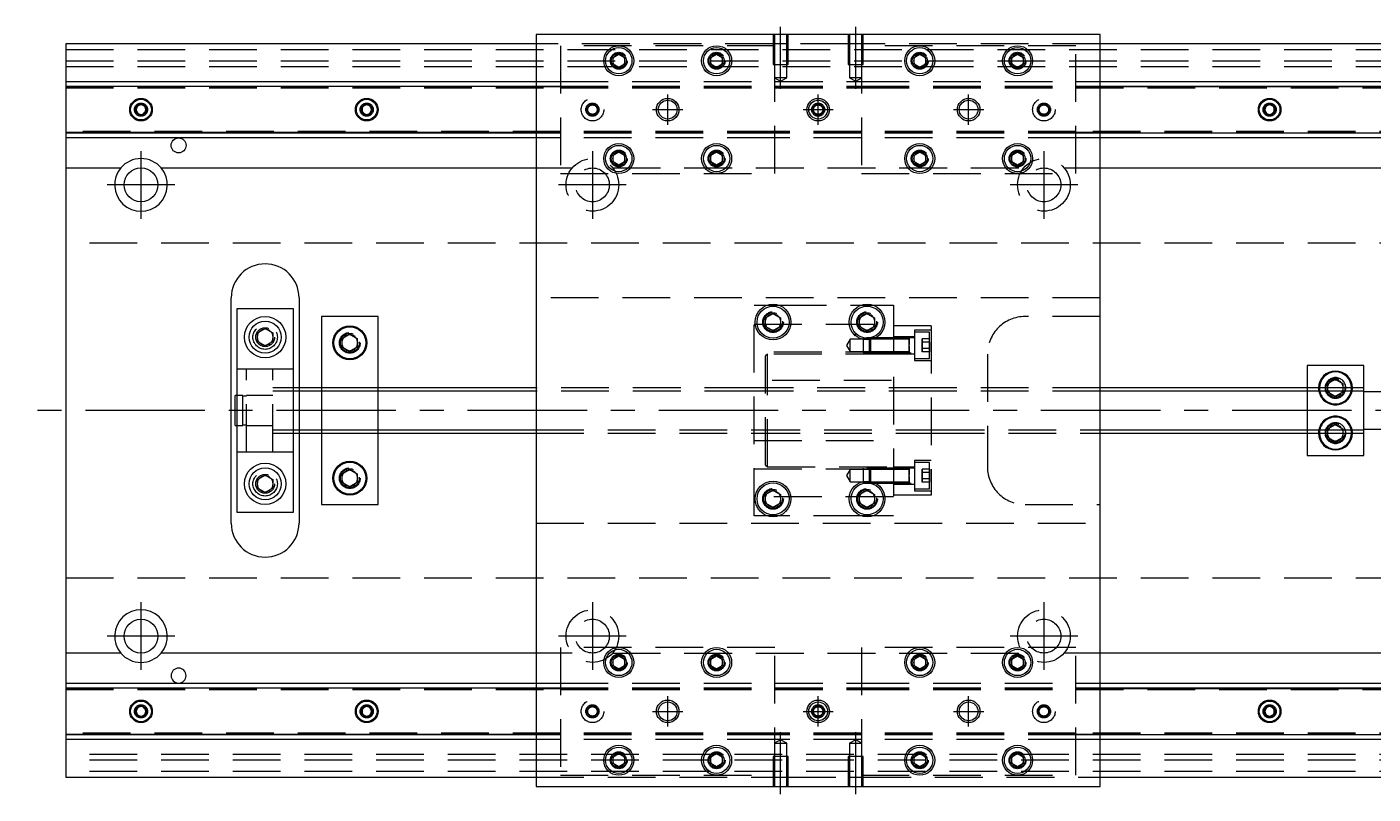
# Model space of a CAD drawing. Extents: x -10 to 600, y -257 to 102.
# Drawn here: x -10.3 to 347.5, y -102 to 102 of the extents above; entities that cross this region are included whole.
import ezdxf

# ---------------------------------------------------------------- set-up
doc = ezdxf.new("R2010")
doc.units = 0
doc.linetypes.add('CENTER', pattern=[50.8, 31.75, -6.35, 6.35, -6.35])
doc.linetypes.add('DASHED', pattern=[19.05, 12.7, -6.35])
doc.layers.get('0').update_dxf_attribs({"linetype": 'CONTINUOUS'})
doc.layers.add('CENTER', color=1, linetype='CENTER')

msp = doc.modelspace()

# ---------------------------------------------------------------- linework, layer by layer
at = {"color": 7, "linetype": 'CONTINUOUS'}
for p, q in [((125, 97.5), (0, 97.5)), ((0, 97.5), (0, 87.5)), ((275, 100), (125, 100)), ((125, 100), (125, -100)), ((275, -100), (275, 100)), ((400, 97.5), (275, 97.5)), ((145.5, 93.866026), (147, 94.73205)), ((145.5, 92.133974), (145.5, 93.866026)), ((147, 94.73205), (148.5, 93.866026)), ((148.5, 93.866026), (148.5, 92.133974)), ((171.5, 93.866026), (173, 94.73205)), ((171.5, 92.133974), (171.5, 93.866026)), ((173, 94.73205), (174.5, 93.866026)), ((174.5, 93.866026), (174.5, 92.133974)), ((225.5, 93.866026), (227, 94.73205)), ((225.5, 92.133974), (225.5, 93.866026)), ((227, 94.73205), (228.5, 93.866026)), ((228.5, 93.866026), (228.5, 92.133974)), ((251.5, 93.866026), (253, 94.73205)), ((251.5, 92.133974), (251.5, 93.866026)), ((253, 94.73205), (254.5, 93.866026)), ((254.5, 93.866026), (254.5, 92.133974)), ((147, 91.26795), (145.5, 92.133974)), ((148.5, 92.133974), (147, 91.26795)), ((173, 91.26795), (171.5, 92.133974)), ((174.5, 92.133974), (173, 91.26795)), ((227, 91.26795), (225.5, 92.133974)), ((228.5, 92.133974), (227, 91.26795)), ((253, 91.26795), (251.5, 92.133974)), ((254.5, 92.133974), (253, 91.26795)), ((0, 87.5), (125, 87.5)), ((0, 87.5), (0, 86.247728)), ((0, 86.247728), (125, 86.247728)), ((0, 86.247728), (0, 73.752272)), ((275, 87.5), (400, 87.5)), ((275, 86.247728), (400, 86.247728)), ((18.75, 80.721688), (20, 81.443376)), ((18.75, 79.278312), (18.75, 80.721688)), ((20, 78.556624), (18.75, 79.278312)), ((20, 81.443376), (21.25, 80.721688)), ((21.25, 79.278312), (20, 78.556624)), ((21.25, 80.721688), (21.25, 79.278312)), ((78.75, 80.721688), (80, 81.443376)), ((78.75, 79.278312), (78.75, 80.721688)), ((80, 78.556624), (78.75, 79.278312)), ((80, 81.443376), (81.25, 80.721688)), ((81.25, 79.278312), (80, 78.556624)), ((81.25, 80.721688), (81.25, 79.278312)), ((318.75, 80.721688), (320, 81.443376)), ((318.75, 79.278312), (318.75, 80.721688)), ((320, 78.556624), (318.75, 79.278312)), ((320, 81.443376), (321.25, 80.721688)), ((321.25, 79.278312), (320, 78.556624)), ((321.25, 80.721688), (321.25, 79.278312)), ((0, 73.752272), (0, 72.5)), ((125, 73.752272), (0, 73.752272)), ((125, 72.5), (0, 72.5)), ((0, 72.5), (0, 64.5)), ((400, 73.752272), (275, 73.752272)), ((400, 72.5), (275, 72.5)), ((145.5, 67.866026), (147, 68.73205)), ((147, 68.73205), (148.5, 67.866026)), ((171.5, 67.866026), (173, 68.73205)), ((173, 68.73205), (174.5, 67.866026)), ((225.5, 67.866026), (227, 68.73205)), ((227, 68.73205), (228.5, 67.866026)), ((251.5, 67.866026), (253, 68.73205)), ((253, 68.73205), (254.5, 67.866026)), ((0, 64.5), (14.638098, 64.5)), ((0, 64.5), (0, -64.5)), ((25.361902, 64.5), (125, 64.5)), ((145.5, 66.133974), (145.5, 67.866026)), ((147, 65.26795), (145.5, 66.133974)), ((148.5, 66.133974), (147, 65.26795)), ((148.5, 67.866026), (148.5, 66.133974)), ((171.5, 66.133974), (171.5, 67.866026)), ((173, 65.26795), (171.5, 66.133974)), ((174.5, 66.133974), (173, 65.26795)), ((174.5, 67.866026), (174.5, 66.133974)), ((225.5, 66.133974), (225.5, 67.866026)), ((227, 65.26795), (225.5, 66.133974)), ((228.5, 66.133974), (227, 65.26795)), ((228.5, 67.866026), (228.5, 66.133974)), ((251.5, 66.133974), (251.5, 67.866026)), ((253, 65.26795), (251.5, 66.133974)), ((254.5, 66.133974), (253, 65.26795)), ((254.5, 67.866026), (254.5, 66.133974)), ((275, 64.5), (374.638098, 64.5)), ((44, -30), (44, 30)), ((62, 30), (62, 6)), ((60.5, 27), (45.5, 27)), ((45.5, 27), (45.5, -27)), ((60.5, -27), (60.5, 27)), ((186, 24.6547), (188, 25.809402)), ((188, 25.809402), (190, 24.6547)), ((211, 24.6547), (213, 25.809402)), ((213, 25.809402), (215, 24.6547)), ((51, 20.6547), (53, 21.809402)), ((53, 21.809402), (55, 20.6547)), ((68, 25), (68, 6)), ((83, 25), (68, 25)), ((83, 6), (83, 25)), ((186, 22.3453), (186, 24.6547)), ((188, 21.190598), (186, 22.3453)), ((190, 22.3453), (188, 21.190598)), ((190, 24.6547), (190, 22.3453)), ((211, 22.3453), (211, 24.6547)), ((213, 21.190598), (211, 22.3453)), ((215, 22.3453), (213, 21.190598)), ((215, 24.6547), (215, 22.3453)), ((51, 18.3453), (51, 20.6547)), ((53, 17.190598), (51, 18.3453)), ((55, 18.3453), (53, 17.190598)), ((55, 20.6547), (55, 18.3453)), ((73.5, 19.1547), (75.5, 20.309402)), ((73.5, 16.8453), (73.5, 19.1547)), ((75.5, 20.309402), (77.5, 19.1547)), ((77.5, 19.1547), (77.5, 16.8453)), ((75.5, 15.690598), (73.5, 16.8453)), ((77.5, 16.8453), (75.5, 15.690598)), ((345, 12), (330, 12)), ((330, 12), (330, 6)), ((345, 6), (345, 12)), ((335.5, 7.1547), (337.5, 8.309402)), ((337.5, 8.309402), (339.5, 7.1547)), ((45, -4), (45, 4)), ((45.5, 4), (45, 4)), ((125, 6), (60.5, 6)), ((345, 6), (275, 6)), ((335.5, 6), (335.5, 7.1547)), ((339.5, 7.1547), (339.5, 6)), ((345, -6), (345, 6)), ((350, 5), (345, 5)), ((45, -4), (45.5, -4)), ((60.5, -6), (125, -6)), ((62, -6), (62, -30)), ((68, -6), (68, -25)), ((83, -25), (83, -6)), ((275, -6), (345, -6)), ((330, -6), (330, -12)), ((335.5, -7.1547), (335.5, -6)), ((337.5, -8.309402), (335.5, -7.1547)), ((339.5, -7.1547), (337.5, -8.309402)), ((339.5, -6), (339.5, -7.1547)), ((345, -5), (350, -5)), ((345, -12), (345, -6)), ((330, -12), (345, -12)), ((51, -18.3453), (53, -17.190598)), ((53, -17.190598), (55, -18.3453)), ((73.5, -16.8453), (75.5, -15.690598)), ((73.5, -19.1547), (73.5, -16.8453)), ((75.5, -15.690598), (77.5, -16.8453)), ((77.5, -16.8453), (77.5, -19.1547)), ((51, -20.6547), (51, -18.3453)), ((53, -21.809402), (51, -20.6547)), ((55, -20.6547), (53, -21.809402)), ((55, -18.3453), (55, -20.6547)), ((75.5, -20.309402), (73.5, -19.1547)), ((77.5, -19.1547), (75.5, -20.309402)), ((186, -22.3453), (188, -21.190598)), ((188, -21.190598), (190, -22.3453)), ((211, -22.3453), (213, -21.190598)), ((213, -21.190598), (215, -22.3453)), ((68, -25), (83, -25)), ((186, -24.6547), (186, -22.3453)), ((188, -25.809402), (186, -24.6547)), ((190, -24.6547), (188, -25.809402)), ((190, -22.3453), (190, -24.6547)), ((211, -24.6547), (211, -22.3453)), ((213, -25.809402), (211, -24.6547)), ((215, -24.6547), (213, -25.809402)), ((215, -22.3453), (215, -24.6547)), ((45.5, -27), (60.5, -27)), ((0, -64.5), (0, -72.5)), ((14.638098, -64.5), (0, -64.5)), ((125, -64.5), (25.361902, -64.5)), ((145.5, -66.133974), (147, -65.26795)), ((145.5, -67.866026), (145.5, -66.133974)), ((147, -68.73205), (145.5, -67.866026)), ((147, -65.26795), (148.5, -66.133974)), ((148.5, -67.866026), (147, -68.73205)), ((148.5, -66.133974), (148.5, -67.866026)), ((171.5, -66.133974), (173, -65.26795)), ((171.5, -67.866026), (171.5, -66.133974)), ((173, -68.73205), (171.5, -67.866026)), ((173, -65.26795), (174.5, -66.133974)), ((174.5, -67.866026), (173, -68.73205)), ((174.5, -66.133974), (174.5, -67.866026)), ((225.5, -66.133974), (227, -65.26795)), ((225.5, -67.866026), (225.5, -66.133974)), ((227, -68.73205), (225.5, -67.866026)), ((227, -65.26795), (228.5, -66.133974)), ((228.5, -67.866026), (227, -68.73205)), ((228.5, -66.133974), (228.5, -67.866026)), ((251.5, -66.133974), (253, -65.26795)), ((251.5, -67.866026), (251.5, -66.133974)), ((253, -68.73205), (251.5, -67.866026)), ((253, -65.26795), (254.5, -66.133974)), ((254.5, -67.866026), (253, -68.73205)), ((254.5, -66.133974), (254.5, -67.866026)), ((374.638098, -64.5), (275, -64.5)), ((0, -72.5), (125, -72.5)), ((0, -72.5), (0, -73.752272)), ((0, -73.752272), (125, -73.752272)), ((0, -73.752272), (0, -86.247728)), ((275, -72.5), (400, -72.5)), ((275, -73.752272), (400, -73.752272)), ((18.75, -79.278312), (20, -78.556624)), ((20, -78.556624), (21.25, -79.278312)), ((78.75, -79.278312), (80, -78.556624)), ((80, -78.556624), (81.25, -79.278312)), ((318.75, -79.278312), (320, -78.556624)), ((320, -78.556624), (321.25, -79.278312)), ((18.75, -80.721688), (18.75, -79.278312)), ((20, -81.443376), (18.75, -80.721688)), ((21.25, -80.721688), (20, -81.443376)), ((21.25, -79.278312), (21.25, -80.721688)), ((78.75, -80.721688), (78.75, -79.278312)), ((80, -81.443376), (78.75, -80.721688)), ((81.25, -80.721688), (80, -81.443376)), ((81.25, -79.278312), (81.25, -80.721688)), ((318.75, -80.721688), (318.75, -79.278312)), ((320, -81.443376), (318.75, -80.721688)), ((321.25, -80.721688), (320, -81.443376)), ((321.25, -79.278312), (321.25, -80.721688)), ((125, -86.247728), (0, -86.247728)), ((0, -86.247728), (0, -87.5)), ((125, -87.5), (0, -87.5)), ((0, -87.5), (0, -97.5)), ((400, -86.247728), (275, -86.247728)), ((400, -87.5), (275, -87.5)), ((145.5, -92.133974), (147, -91.26795)), ((145.5, -93.866026), (145.5, -92.133974)), ((147, -91.26795), (148.5, -92.133974)), ((148.5, -92.133974), (148.5, -93.866026)), ((171.5, -92.133974), (173, -91.26795)), ((171.5, -93.866026), (171.5, -92.133974)), ((173, -91.26795), (174.5, -92.133974)), ((174.5, -92.133974), (174.5, -93.866026)), ((225.5, -92.133974), (227, -91.26795)), ((225.5, -93.866026), (225.5, -92.133974)), ((227, -91.26795), (228.5, -92.133974)), ((228.5, -92.133974), (228.5, -93.866026)), ((251.5, -92.133974), (253, -91.26795)), ((251.5, -93.866026), (251.5, -92.133974)), ((253, -91.26795), (254.5, -92.133974)), ((254.5, -92.133974), (254.5, -93.866026)), ((147, -94.73205), (145.5, -93.866026)), ((148.5, -93.866026), (147, -94.73205)), ((173, -94.73205), (171.5, -93.866026)), ((174.5, -93.866026), (173, -94.73205)), ((227, -94.73205), (225.5, -93.866026)), ((228.5, -93.866026), (227, -94.73205)), ((253, -94.73205), (251.5, -93.866026)), ((254.5, -93.866026), (253, -94.73205)), ((0, -97.5), (125, -97.5)), ((125, -100), (275, -100)), ((275, -97.5), (400, -97.5))]:
    msp.add_line(p, q, dxfattribs=at)
at = {"color": 3, "linetype": 'DASHED'}
for p, q in [((188.000006, 97.5), (125, 97.5)), ((188.5, 97), (131.5, 97)), ((131.5, 97), (131.5, 63)), ((188.000006, 100), (188.000006, 92)), ((191.999994, 97.5), (188.000006, 97.5)), ((188.35, 100), (188.35, 92)), ((188.5, 63), (188.5, 97)), ((191.65, 92), (191.65, 100)), ((191.999994, 92), (191.999994, 100)), ((208.000006, 97.5), (191.999994, 97.5)), ((208.000006, 100), (208.000006, 92)), ((211.999994, 97.5), (208.000006, 97.5)), ((208.35, 100), (208.35, 92)), ((268.5, 97), (211.5, 97)), ((211.5, 97), (211.5, 63)), ((211.65, 92), (211.65, 100)), ((211.999994, 92), (211.999994, 100)), ((275, 97.5), (211.999994, 97.5)), ((268.5, 63), (268.5, 97)), ((0, 96), (400, 96)), ((145, 93), (145.030168, 93.346066)), ((174.973226, 93.326156), (175, 93)), ((228.973226, 93.326156), (229, 93)), ((251, 93), (251.030168, 93.346066)), ((0, 93), (400, 93)), ((0, 91.5), (400, 91.5)), ((188.000006, 92), (191.999994, 92)), ((188.35, 92), (188.35, 88.5)), ((191.65, 88.5), (191.65, 92)), ((208.000006, 92), (211.999994, 92)), ((208.35, 92), (208.35, 88.5)), ((211.65, 88.5), (211.65, 92)), ((0, 86.1147), (125, 86.1147)), ((0, 86.1), (131.5, 86.1)), ((125, 87.5), (131.5, 87.5)), ((125, 86.247728), (131.5, 86.247728)), ((125, 86.1147), (131.5, 86.1147)), ((131.5, 87.5), (188.5, 87.5)), ((131.5, 86.247728), (188.5, 86.247728)), ((131.5, 86.1147), (188.5, 86.1147)), ((131.5, 86.1), (188.5, 86.1)), ((191.65, 88.5), (188.35, 88.5)), ((188.35, 88.5), (190, 87.547372)), ((188.5, 87.5), (211.5, 87.5)), ((188.5, 86.247728), (211.5, 86.247728)), ((188.5, 86.1147), (211.5, 86.1147)), ((188.5, 86.1), (211.5, 86.1)), ((190, 87.547372), (191.65, 88.5)), ((211.65, 88.5), (208.35, 88.5)), ((208.35, 88.5), (210, 87.547372)), ((210, 87.547372), (211.65, 88.5)), ((211.5, 87.5), (268.5, 87.5)), ((211.5, 86.247728), (268.5, 86.247728)), ((211.5, 86.1147), (268.5, 86.1147)), ((211.5, 86.1), (268.5, 86.1)), ((211.5, 86.1), (268.5, 86.1)), ((268.5, 87.5), (275, 87.5)), ((268.5, 86.247728), (275, 86.247728)), ((268.5, 86.1147), (275, 86.1147)), ((268.5, 86.1), (400, 86.1)), ((275, 86.1147), (400, 86.1147)), ((0, 85.8), (131.5, 85.8)), ((131.5, 85.8), (188.5, 85.8)), ((188.5, 85.8), (211.5, 85.8)), ((211.5, 85.8), (268.5, 85.8)), ((211.5, 85.8), (268.5, 85.8)), ((268.5, 85.8), (400, 85.8)), ((18.5, 80), (18.516134, 80.21941)), ((81.477374, 80.25955), (81.5, 80)), ((318.5, 80), (318.516134, 80.21941)), ((131.5, 74.2), (0, 74.2)), ((131.5, 73.9), (0, 73.9)), ((125, 73.8853), (0, 73.8853)), ((131.5, 73.8853), (125, 73.8853)), ((131.5, 73.752272), (125, 73.752272)), ((131.5, 72.5), (125, 72.5)), ((188.5, 74.2), (131.5, 74.2)), ((188.5, 73.9), (131.5, 73.9)), ((188.5, 73.8853), (131.5, 73.8853)), ((188.5, 73.752272), (131.5, 73.752272)), ((188.5, 72.5), (131.5, 72.5)), ((211.5, 74.2), (188.5, 74.2)), ((211.5, 73.9), (188.5, 73.9)), ((211.5, 73.8853), (188.5, 73.8853)), ((211.5, 73.752272), (188.5, 73.752272)), ((211.5, 72.5), (188.5, 72.5)), ((268.5, 74.2), (211.5, 74.2)), ((268.5, 74.2), (211.5, 74.2)), ((268.5, 73.9), (211.5, 73.9)), ((268.5, 73.9), (211.5, 73.9)), ((268.5, 73.8853), (211.5, 73.8853)), ((268.5, 73.752272), (211.5, 73.752272)), ((268.5, 72.5), (211.5, 72.5)), ((400, 74.2), (268.5, 74.2)), ((400, 73.9), (268.5, 73.9)), ((275, 73.8853), (268.5, 73.8853)), ((275, 73.752272), (268.5, 73.752272)), ((275, 72.5), (268.5, 72.5)), ((400, 73.8853), (275, 73.8853)), ((125, 64.5), (134.638098, 64.5)), ((145, 67), (145.030168, 67.346066)), ((145.361903, 64.5), (254.638097, 64.5)), ((174.973226, 67.326156), (175, 67)), ((225, 67), (225.023172, 67.30356)), ((251, 67), (251.030168, 67.346066)), ((265.361902, 64.5), (275, 64.5)), ((131.5, 63), (188.5, 63)), ((211.5, 63), (268.5, 63)), ((400, 44.5), (0, 44.5)), ((275, 30), (125, 30)), ((183, 28), (186.47931, 28)), ((183, -28), (183, 28)), ((186.47931, 28), (189.52069, 28)), ((189.52069, 28), (211.47931, 28)), ((211.47931, 28), (214.52069, 28)), ((214.52069, 28), (220, 28)), ((220, 28), (220, -28)), ((183, 23), (220, 23)), ((190.483582, 23.786038), (190.5, 23.5)), ((215.483582, 23.786038), (215.5, 23.5)), ((230, 22.5), (220, 22.5)), ((230, 22.5), (230, -22.5)), ((275, 25), (255, 25)), ((50.5, 19.5), (50.512884, 19.753488)), ((77.983582, 18.286038), (78, 18)), ((208.5, 18.970508), (207.547372, 17.320508)), ((208.5, 15.670508), (208.5, 18.970508)), ((212, 18.970508), (208.5, 18.970508)), ((210.033, 20.25352), (209.6, 19.82052)), ((212, 19.320508), (212, 15.320512)), ((225.6, 19.320508), (212, 19.320508)), ((213.59998, 18.970508), (212, 18.970508)), ((213.95, 19.320508), (213.6, 18.970508)), ((213.6, 15.670508), (213.6, 18.970508)), ((220, 18.970508), (213.6, 18.970508)), ((213.95, 19.320508), (213.95, 15.320508)), ((225.6, 19.570508), (220, 19.570508)), ((224.2, 18.970508), (220.00002, 18.970508)), ((224.2, 19.317772), (224.2, 19.320512)), ((224.2, 19.317772), (224.2, 19.320512)), ((224.2, 17.558724), (224.2, 19.320512)), ((224.2, 17.546922), (224.2, 19.320512)), ((224.2, 19.320508), (224.2, 18.735832)), ((224.2, 19.316952), (224.2, 19.320508)), ((224.2, 19.320508), (224.2, 18.735832)), ((224.2, 17.558724), (224.2, 19.317772)), ((224.2, 17.546922), (224.2, 19.317772)), ((224.2, 18.735834), (224.2, 19.316952)), ((224.2, 18.602798), (224.2, 18.970508)), ((224.2, 18.602798), (224.2, 18.970508)), ((224.2, 15.905184), (224.2, 18.735834)), ((224.2, 18.735832), (224.2, 17.565218)), ((224.2, 16.038218), (224.2, 18.602798)), ((224.2, 17.453552), (224.2, 18.602798)), ((225.6, 21.320508), (225.6, 13.320508)), ((230, 21.320508), (225.6, 21.320508)), ((229.6, 20.820508), (225.6, 20.820508)), ((227.6, 18.186534), (227.6, 19.052558)), ((227.6, 19.052558), (227.6, 18.186534)), ((229.6, 19.052558), (227.6, 19.052558)), ((229.6, 18.186534), (227.6, 18.186534)), ((227.6, 16.454482), (227.6, 18.186534)), ((227.6, 18.186534), (227.6, 16.454482)), ((229.6, 17.320508), (229.6, 20.820508)), ((229.6, 13.820508), (229.6, 20.820508)), ((229.6, 16.454482), (229.6, 18.186534)), ((229.6, 18.186534), (229.6, 16.454482)), ((220, 15.5), (183, 15.5)), ((186.5, 15), (186, 14.5)), ((186, -14.5), (186, 14.5)), ((186.5, -15), (186.5, 15)), ((220, 15), (186.5, 15)), ((207.547372, 17.320508), (208.5, 15.670508)), ((208.5, 15.670508), (212, 15.670508)), ((212, 15.670508), (213.59998, 15.670508)), ((212, 15.320512), (225.6, 15.320512)), ((213.6, 15.670508), (214.430456, 15.670508)), ((213.6, 15.670508), (213.95, 15.320508)), ((214.430456, 15.670508), (220, 15.670508)), ((220, 15.070508), (225.6, 15.070508)), ((220.00002, 15.670508), (224.2, 15.670508)), ((224.2, 15.905446), (224.2, 17.460554)), ((224.2, 15.320502), (224.2, 17.460554)), ((224.2, 15.320502), (224.2, 17.180462)), ((224.2, 17.101092), (224.2, 15.90545)), ((224.2, 15.670508), (224.2, 16.038218)), ((224.2, 15.670508), (224.2, 16.038218)), ((224.2, 15.90545), (224.2, 15.320508)), ((224.2, 15.323244), (224.2, 15.905446)), ((224.2, 15.320508), (224.2, 15.905184)), ((229.6, 16.454482), (227.6, 16.454482)), ((227.6, 15.588458), (227.6, 16.454482)), ((227.6, 16.454482), (227.6, 15.588458)), ((229.6, 15.588458), (227.6, 15.588458)), ((229.6, 13.820508), (229.6, 17.320508)), ((229.6, 15.588458), (229.6, 16.454482)), ((229.6, 16.454482), (229.6, 15.588458)), ((245, 15), (245, -15)), ((48, 11), (45.5, 11)), ((48, -11), (48, 11)), ((55, 11), (48, 11)), ((55, -11), (55, 11)), ((60.5, 11), (55, 11)), ((225.6, 13.820508), (229.6, 13.820508)), ((225.6, 13.320508), (230, 13.320508)), ((219.5, 8), (183, 8)), ((47.1, 4), (45.5, 4)), ((47.1, -4), (47.1, 4)), ((48, 3.8), (47.1, 3.8)), ((55, 4), (48, 4)), ((60.5, 6), (55, 6)), ((60.5, 5.125), (55, 5.125)), ((62, 6), (62, 5.125)), ((62, 5.125), (62, -5.125)), ((68, 6), (68, 5.125)), ((68, 5.125), (68, -5.125)), ((83, 5.125), (83, 6)), ((83, -5.125), (83, 5.125)), ((182.5, 6), (125, 6)), ((182.5, 5.125), (125, 5.125)), ((231.5, 6), (182.5, 6)), ((231.5, 6), (182.5, 6)), ((231.5, 5.125), (182.5, 5.125)), ((231.5, 5.125), (182.5, 5.125)), ((275, 6), (231.5, 6)), ((275, 5.125), (231.5, 5.125)), ((330, 6), (330, 5.125)), ((330, 5.125), (330, -5.125)), ((335.5, 5.125), (335.5, 6)), ((335.5, 4.8453), (335.5, 5.125)), ((337.5, 3.690598), (335.5, 4.8453)), ((339.5, 4.8453), (337.5, 3.690598)), ((339.5, 6), (339.5, 5.125)), ((339.5, 5.125), (339.5, 4.8453)), ((339.983582, 6.286038), (340, 6)), ((45.5, -4), (47.1, -4)), ((47.1, -3.8), (48, -3.8)), ((48, -4), (55, -4)), ((55, -5.125), (60.5, -5.125)), ((55, -6), (60.5, -6)), ((62, -5.125), (62, -6)), ((68, -5.125), (68, -6)), ((83, -6), (83, -5.125)), ((125, -5.125), (182.5, -5.125)), ((125, -6), (182.5, -6)), ((182.5, -5.125), (231.5, -5.125)), ((182.5, -5.125), (231.5, -5.125)), ((182.5, -6), (231.5, -6)), ((182.5, -6), (231.5, -6)), ((231.5, -5.125), (275, -5.125)), ((231.5, -6), (275, -6)), ((330, -5.125), (330, -6)), ((335, -6), (335.018502, -5.696412)), ((335.5, -4.8453), (337.5, -3.690598)), ((335.5, -5.125), (335.5, -4.8453)), ((335.5, -6), (335.5, -5.125)), ((337.5, -3.690598), (339.5, -4.8453)), ((339.5, -4.8453), (339.5, -5.125)), ((339.5, -5.125), (339.5, -6)), ((183, -8), (219.5, -8)), ((45.5, -11), (48, -11)), ((48, -11), (55, -11)), ((55, -11), (60.5, -11)), ((225.6, -13.320508), (225.6, -21.320508)), ((230, -13.320508), (225.6, -13.320508)), ((225.6, -13.820508), (225.6, -20.820508)), ((225.6, -13.820508), (225.6, -17.320508)), ((229.6, -13.820508), (225.6, -13.820508)), ((229.6, -17.320508), (229.6, -13.820508)), ((229.6, -20.820508), (229.6, -13.820508)), ((77.983582, -17.713962), (78, -18)), ((183, -15.5), (220, -15.5)), ((186, -14.5), (186.5, -15)), ((186.5, -15), (220, -15)), ((208.5, -15.670508), (207.547372, -17.320508)), ((207.547372, -17.320508), (208.5, -18.970508)), ((208.5, -18.970508), (208.5, -15.670508)), ((212, -15.670508), (208.5, -15.670508)), ((212, -15.320508), (212, -19.320504)), ((225.6, -15.320508), (212, -15.320508)), ((213.59998, -15.670508), (212, -15.670508)), ((213.95, -15.320508), (213.6, -15.670508)), ((213.6, -18.970508), (213.6, -15.670508)), ((220, -15.670508), (213.6, -15.670508)), ((213.95, -15.320508), (213.95, -19.320508)), ((225.6, -15.070508), (220, -15.070508)), ((224.2, -15.670508), (220.00002, -15.670508)), ((224.2, -15.323244), (224.2, -15.320504)), ((224.2, -15.323244), (224.2, -15.320504)), ((224.2, -17.082292), (224.2, -15.320504)), ((224.2, -17.094094), (224.2, -15.320504)), ((224.2, -15.320508), (224.2, -15.905184)), ((224.2, -15.324064), (224.2, -15.320508)), ((224.2, -15.320508), (224.2, -15.905184)), ((224.2, -17.082292), (224.2, -15.323244)), ((224.2, -17.094094), (224.2, -15.323244)), ((224.2, -15.905182), (224.2, -15.324064)), ((224.2, -16.038218), (224.2, -15.670508)), ((224.2, -16.038218), (224.2, -15.670508)), ((224.2, -18.735832), (224.2, -15.905182)), ((224.2, -15.905184), (224.2, -17.075798)), ((224.2, -18.602798), (224.2, -16.038218)), ((224.2, -17.187464), (224.2, -16.038218)), ((224.2, -18.73557), (224.2, -17.180462)), ((224.2, -19.320514), (224.2, -17.180462)), ((224.2, -19.320514), (224.2, -17.460554)), ((224.2, -17.539924), (224.2, -18.735566)), ((225.6, -15.320508), (225.6, -17.320508)), ((225.6, -15.320508), (225.6, -19.320508)), ((227.6, -16.454482), (227.6, -15.588458)), ((227.6, -15.588458), (227.6, -16.454482)), ((229.6, -15.588458), (227.6, -15.588458)), ((229.6, -16.454482), (227.6, -16.454482)), ((227.6, -18.186534), (227.6, -16.454482)), ((227.6, -16.454482), (227.6, -18.186534)), ((229.6, -16.454482), (229.6, -15.588458)), ((229.6, -15.588458), (229.6, -16.454482)), ((229.6, -18.186534), (229.6, -16.454482)), ((229.6, -16.454482), (229.6, -18.186534)), ((229.6, -20.820508), (229.6, -17.320508)), ((50.5, -19.5), (50.512884, -19.246512)), ((208.5, -18.970508), (212, -18.970508)), ((212, -18.970508), (213.59998, -18.970508)), ((212, -19.320504), (225.6, -19.320504)), ((213.6, -18.970508), (214.430456, -18.970508)), ((213.6, -18.970508), (213.95, -19.320508)), ((214.430456, -18.970508), (220, -18.970508)), ((220, -19.570508), (225.6, -19.570508)), ((220.00002, -18.970508), (224.2, -18.970508)), ((224.2, -18.970508), (224.2, -18.602798)), ((224.2, -18.970508), (224.2, -18.602798)), ((224.2, -18.735566), (224.2, -19.320508)), ((224.2, -19.317772), (224.2, -18.73557)), ((224.2, -19.320508), (224.2, -18.735832)), ((225.6, -20.820508), (229.6, -20.820508)), ((225.6, -21.320508), (230, -21.320508)), ((229.6, -18.186534), (227.6, -18.186534)), ((227.6, -19.052558), (227.6, -18.186534)), ((227.6, -18.186534), (227.6, -19.052558)), ((229.6, -19.052558), (227.6, -19.052558)), ((229.6, -19.052558), (229.6, -18.186534)), ((229.6, -18.186534), (229.6, -19.052558)), ((220, -23), (183, -23)), ((190.483582, -23.213962), (190.5, -23.5)), ((215.483582, -23.213962), (215.5, -23.5)), ((230, -22.5), (220, -22.5)), ((255, -25), (275, -25)), ((186.47931, -28), (183, -28)), ((189.52069, -28), (186.47931, -28)), ((211.47931, -28), (189.52069, -28)), ((214.52069, -28), (211.47931, -28)), ((220, -28), (214.52069, -28)), ((125, -30), (275, -30)), ((0, -44.5), (400, -44.5)), ((188.5, -63), (131.5, -63)), ((131.5, -63), (131.5, -97)), ((188.5, -97), (188.5, -63)), ((268.5, -63), (211.5, -63)), ((211.5, -63), (211.5, -97)), ((268.5, -97), (268.5, -63)), ((134.638098, -64.5), (125, -64.5)), ((145, -67), (145.030168, -66.653934)), ((145.361903, -64.5), (254.638097, -64.5)), ((171, -67), (171.023172, -66.69644)), ((225, -67), (225.023172, -66.69644)), ((251, -67), (251.030168, -66.653934)), ((275, -64.5), (265.361902, -64.5)), ((0, -73.8853), (125, -73.8853)), ((0, -73.9), (131.5, -73.9)), ((0, -74.2), (131.5, -74.2)), ((125, -72.5), (131.5, -72.5)), ((125, -73.752272), (131.5, -73.752272)), ((125, -73.8853), (131.5, -73.8853)), ((131.5, -72.5), (188.5, -72.5)), ((131.5, -73.752272), (188.5, -73.752272)), ((131.5, -73.8853), (188.5, -73.8853)), ((131.5, -73.9), (188.5, -73.9)), ((131.5, -74.2), (188.5, -74.2)), ((188.5, -72.5), (211.5, -72.5)), ((188.5, -73.752272), (211.5, -73.752272)), ((188.5, -73.8853), (211.5, -73.8853)), ((188.5, -73.9), (211.5, -73.9)), ((188.5, -74.2), (211.5, -74.2)), ((211.5, -72.5), (268.5, -72.5)), ((211.5, -73.752272), (268.5, -73.752272)), ((211.5, -73.8853), (268.5, -73.8853)), ((211.5, -73.9), (268.5, -73.9)), ((211.5, -73.9), (268.5, -73.9)), ((211.5, -74.2), (268.5, -74.2)), ((211.5, -74.2), (268.5, -74.2)), ((268.5, -72.5), (275, -72.5)), ((268.5, -73.752272), (275, -73.752272)), ((268.5, -73.8853), (275, -73.8853)), ((268.5, -73.9), (400, -73.9)), ((268.5, -74.2), (400, -74.2)), ((275, -73.8853), (400, -73.8853)), ((18.5, -80), (18.516134, -79.78059)), ((81.477374, -79.74045), (81.5, -80)), ((318.5, -80), (318.516134, -79.78059)), ((131.5, -85.8), (0, -85.8)), ((188.5, -85.8), (131.5, -85.8)), ((211.5, -85.8), (188.5, -85.8)), ((268.5, -85.8), (211.5, -85.8)), ((268.5, -85.8), (211.5, -85.8)), ((400, -85.8), (268.5, -85.8)), ((131.5, -86.1), (0, -86.1)), ((125, -86.1147), (0, -86.1147)), ((131.5, -86.1147), (125, -86.1147)), ((131.5, -86.247728), (125, -86.247728)), ((131.5, -87.5), (125, -87.5)), ((188.5, -86.1), (131.5, -86.1)), ((188.5, -86.1147), (131.5, -86.1147)), ((188.5, -86.247728), (131.5, -86.247728)), ((188.5, -87.5), (131.5, -87.5)), ((190, -87.547372), (188.35, -88.5)), ((188.35, -88.5), (190, -88.5)), ((188.35, -88.5), (188.35, -92)), ((211.5, -86.1), (188.5, -86.1)), ((211.5, -86.1147), (188.5, -86.1147)), ((211.5, -86.247728), (188.5, -86.247728)), ((211.5, -87.5), (188.5, -87.5)), ((191.65, -88.5), (190, -87.547372)), ((190, -88.5), (191.65, -88.5)), ((191.65, -92), (191.65, -88.5)), ((210, -87.547372), (208.35, -88.5)), ((208.35, -88.5), (210, -88.5)), ((208.35, -88.5), (208.35, -92)), ((211.65, -88.5), (210, -87.547372)), ((210, -88.5), (211.65, -88.5)), ((268.5, -86.1), (211.5, -86.1)), ((268.5, -86.1), (211.5, -86.1)), ((268.5, -86.1147), (211.5, -86.1147)), ((268.5, -86.247728), (211.5, -86.247728)), ((268.5, -87.5), (211.5, -87.5)), ((211.65, -92), (211.65, -88.5)), ((400, -86.1), (268.5, -86.1)), ((275, -86.1147), (268.5, -86.1147)), ((275, -86.247728), (268.5, -86.247728)), ((275, -87.5), (268.5, -87.5)), ((400, -86.1147), (275, -86.1147)), ((400, -91.5), (0, -91.5)), ((400, -93), (0, -93)), ((148.973226, -92.673844), (149, -93)), ((171, -93), (171.023172, -92.69644)), ((191.999994, -92), (188.000006, -92)), ((188.000006, -92), (188.000006, -100)), ((188.35, -92), (188.35, -100)), ((191.65, -100), (191.65, -92)), ((191.999994, -100), (191.999994, -92)), ((211.999994, -92), (208.000006, -92)), ((208.000006, -92), (208.000006, -100)), ((208.35, -92), (208.35, -100)), ((211.65, -100), (211.65, -92)), ((211.999994, -100), (211.999994, -92)), ((225, -93), (225.023172, -92.69644)), ((251, -93), (251.030168, -92.653934)), ((400, -96), (0, -96)), ((125, -97.5), (188.000006, -97.5)), ((131.5, -97), (188.5, -97)), ((188.000006, -97.5), (191.999994, -97.5)), ((191.999994, -97.5), (208.000006, -97.5)), ((208.000006, -97.5), (211.999994, -97.5)), ((211.5, -97), (268.5, -97)), ((211.999994, -97.5), (275, -97.5))]:
    msp.add_line(p, q, dxfattribs=at)
at = {"color": 3, "linetype": 'CONTINUOUS'}
for p, q in [((125, 5.125), (60.5, 5.125)), ((345, 5.125), (275, 5.125)), ((60.5, -5.125), (125, -5.125)), ((275, -5.125), (345, -5.125))]:
    msp.add_line(p, q, dxfattribs=at)
at = {"color": 7, "linetype": 'CONTINUOUS'}
for centre, radius in [((147, 93), 4), ((173, 93), 4), ((227, 93), 4), ((253, 93), 4), ((147, 93), 3.5), ((173, 93), 3.5), ((227, 93), 3.5), ((253, 93), 3.5), ((20, 80), 3), ((20, 80), 2.75), ((80, 80), 3), ((80, 80), 2.75), ((160, 80), 2.5), ((200, 80), 3), ((200, 80), 2.5), ((240, 80), 2.5), ((320, 80), 3), ((320, 80), 2.75), ((30, 70.5), 2), ((147, 67), 4), ((147, 67), 3.5), ((173, 67), 4), ((173, 67), 3.5), ((227, 67), 4), ((227, 67), 3.5), ((253, 67), 4), ((253, 67), 3.5), ((20, 60), 4.5), ((188, 23.5), 4.75), ((188, 23.5), 4.25), ((213, 23.5), 4.75), ((213, 23.5), 4.25), ((53, 19.5), 5.5), ((53, 19.5), 4.25), ((75.5, 18), 4.5), ((75.5, 18), 4.25), ((53, -19.5), 5.5), ((75.5, -18), 4.5), ((75.5, -18), 4.25), ((53, -19.5), 4.25), ((188, -23.5), 4.75), ((188, -23.5), 4.25), ((213, -23.5), 4.75), ((213, -23.5), 4.25), ((20, -60), 4.5), ((147, -67), 4), ((147, -67), 3.5), ((173, -67), 4), ((173, -67), 3.5), ((227, -67), 4), ((227, -67), 3.5), ((253, -67), 4), ((253, -67), 3.5), ((20, -80), 3), ((20, -80), 2.75), ((80, -80), 3), ((80, -80), 2.75), ((160, -80), 2.5), ((200, -80), 3), ((200, -80), 2.5), ((240, -80), 2.5), ((320, -80), 3), ((320, -80), 2.75), ((147, -93), 4), ((173, -93), 4), ((227, -93), 4), ((253, -93), 4), ((147, -93), 3.5), ((173, -93), 3.5), ((227, -93), 3.5), ((253, -93), 3.5)]:
    msp.add_circle(centre, radius, dxfattribs=at)
at = {"color": 3, "linetype": 'DASHED'}
for centre, radius in [((147, 93), 2.25), ((147, 93), 2), ((173, 93), 2.25), ((173, 93), 2), ((227, 93), 2.25), ((227, 93), 2), ((253, 93), 2.25), ((253, 93), 2), ((140, 80), 3), ((260, 80), 3), ((20, 80), 1.75), ((20, 80), 1.5), ((80, 80), 1.75), ((80, 80), 1.5), ((140, 80), 1.75), ((140, 80), 1.5), ((140, 80), 1.25), ((200, 80), 1.75), ((200, 80), 1.5), ((200, 80), 1.25), ((260, 80), 1.75), ((260, 80), 1.5), ((260, 80), 1.25), ((320, 80), 1.75), ((320, 80), 1.5), ((147, 67), 2.25), ((147, 67), 2), ((173, 67), 2.25), ((173, 67), 2), ((227, 67), 2.25), ((227, 67), 2), ((253, 67), 2.25), ((253, 67), 2), ((140, 60), 7), ((140, 60), 4.5), ((260, 60), 7), ((260, 60), 4.5), ((188, 23.5), 2.75), ((188, 23.5), 2.5), ((213, 23.5), 2.75), ((213, 23.5), 2.5), ((53, 19.5), 3.25), ((53, 19.5), 2.5), ((75.5, 18), 2.75), ((75.5, 18), 2.5), ((337.5, 6), 2.5), ((337.5, -6), 2.5), ((53, -19.5), 3.25), ((53, -19.5), 2.5), ((75.5, -18), 2.75), ((75.5, -18), 2.5), ((188, -23.5), 2.75), ((188, -23.5), 2.5), ((213, -23.5), 2.75), ((213, -23.5), 2.5), ((140, -60), 7), ((260, -60), 7), ((140, -60), 4.5), ((260, -60), 4.5), ((147, -67), 2.25), ((147, -67), 2), ((173, -67), 2.25), ((173, -67), 2), ((227, -67), 2.25), ((227, -67), 2), ((253, -67), 2.25), ((253, -67), 2), ((20, -80), 1.75), ((20, -80), 1.5), ((80, -80), 1.75), ((80, -80), 1.5), ((140, -80), 3), ((140, -80), 1.75), ((140, -80), 1.5), ((200, -80), 1.75), ((200, -80), 1.5), ((260, -80), 3), ((260, -80), 1.75), ((260, -80), 1.5), ((320, -80), 1.75), ((320, -80), 1.5), ((140, -80), 1.25), ((200, -80), 1.25), ((260, -80), 1.25), ((147, -93), 2.25), ((147, -93), 2), ((173, -93), 2.25), ((173, -93), 2), ((227, -93), 2.25), ((227, -93), 2), ((253, -93), 2.25), ((253, -93), 2)]:
    msp.add_circle(centre, radius, dxfattribs=at)
at = {"color": 3, "linetype": 'CONTINUOUS'}
for centre in [(160, 80), (240, 80), (160, -80), (240, -80)]:
    msp.add_circle(centre, 3, dxfattribs=at)
at = {"color": 7, "linetype": 'CONTINUOUS'}
for centre, radius, start, end in [((147, 93), 1.65, 155.380023, 180), ((147, 93), 1.65, 144.619977, 155.380023), ((147, 93), 1.65, 95.380023, 144.619977), ((147, 93), 1.65, 84.619977, 95.380023), ((147, 93), 1.65, 35.380023, 84.619977), ((147, 93), 1.65, 24.619977, 35.380023), ((147, 93), 1.65, 335.380023, 24.619977), ((173, 93), 1.65, 155.380023, 180), ((173, 93), 1.65, 144.619977, 155.380023), ((173, 93), 1.65, 95.380023, 144.619977), ((173, 93), 1.65, 84.619977, 95.380023), ((173, 93), 1.65, 35.380023, 84.619977), ((173, 93), 1.65, 24.619977, 35.380023), ((173, 93), 1.65, 335.380023, 24.619977), ((227, 93), 1.65, 155.380023, 180), ((227, 93), 1.65, 144.619977, 155.380023), ((227, 93), 1.65, 95.380023, 144.619977), ((227, 93), 1.65, 84.619977, 95.380023), ((227, 93), 1.65, 35.380023, 84.619977), ((227, 93), 1.65, 24.619977, 35.380023), ((227, 93), 1.65, 335.380023, 24.619977), ((253, 93), 1.65, 155.380023, 180), ((253, 93), 1.65, 144.619977, 155.380023), ((253, 93), 1.65, 95.380023, 144.619977), ((253, 93), 1.65, 84.619977, 95.380023), ((253, 93), 1.65, 35.380023, 84.619977), ((253, 93), 1.65, 24.619977, 35.380023), ((253, 93), 1.65, 335.380023, 24.619977), ((147, 93), 1.65, 180, 204.619977), ((147, 93), 1.65, 204.619977, 215.380023), ((147, 93), 1.65, 215.380023, 264.619977), ((147, 93), 1.65, 264.619977, 275.380023), ((147, 93), 1.65, 275.380023, 324.619977), ((147, 93), 1.65, 324.619977, 335.380023), ((173, 93), 1.65, 180, 204.619977), ((173, 93), 1.65, 204.619977, 215.380023), ((173, 93), 1.65, 215.380023, 264.619977), ((173, 93), 1.65, 264.619977, 275.380023), ((173, 93), 1.65, 275.380023, 324.619977), ((173, 93), 1.65, 324.619977, 335.380023), ((227, 93), 1.65, 180, 204.619977), ((227, 93), 1.65, 204.619977, 215.380023), ((227, 93), 1.65, 215.380023, 264.619977), ((227, 93), 1.65, 264.619977, 275.380023), ((227, 93), 1.65, 275.380023, 324.619977), ((227, 93), 1.65, 324.619977, 335.380023), ((253, 93), 1.65, 180, 204.619977), ((253, 93), 1.65, 204.619977, 215.380023), ((253, 93), 1.65, 215.380023, 264.619977), ((253, 93), 1.65, 264.619977, 275.380023), ((253, 93), 1.65, 275.380023, 324.619977), ((253, 93), 1.65, 324.619977, 335.380023), ((20, 80), 1.25, 120, 180), ((20, 80), 1.25, 180, 240), ((20, 80), 1.25, 60, 120), ((20, 80), 1.25, 240, 300), ((20, 80), 1.25, 0, 60), ((20, 80), 1.25, 300, 0), ((80, 80), 1.25, 120, 180), ((80, 80), 1.25, 180, 240), ((80, 80), 1.25, 60, 120), ((80, 80), 1.25, 240, 300), ((80, 80), 1.25, 0, 60), ((80, 80), 1.25, 300, 0), ((320, 80), 1.25, 120, 180), ((320, 80), 1.25, 180, 240), ((320, 80), 1.25, 60, 120), ((320, 80), 1.25, 240, 300), ((320, 80), 1.25, 0, 60), ((320, 80), 1.25, 300, 0), ((147, 67), 1.65, 95.380023, 144.619977), ((147, 67), 1.65, 84.619977, 95.380023), ((147, 67), 1.65, 35.380023, 84.619977), ((173, 67), 1.65, 95.380023, 144.619977), ((173, 67), 1.65, 84.619977, 95.380023), ((173, 67), 1.65, 35.380023, 84.619977), ((227, 67), 1.65, 95.380023, 144.619977), ((227, 67), 1.65, 84.619977, 95.380023), ((227, 67), 1.65, 35.380023, 84.619977), ((253, 67), 1.65, 95.380023, 144.619977), ((253, 67), 1.65, 84.619977, 95.380023), ((253, 67), 1.65, 35.380023, 84.619977), ((20, 60), 7, 139.994799, 40.005201), ((20, 60), 7, 40.005201, 139.994799), ((147, 67), 1.65, 155.380023, 180), ((147, 67), 1.65, 180, 204.619977), ((147, 67), 1.65, 144.619977, 155.380023), ((147, 67), 1.65, 204.619977, 215.380023), ((147, 67), 1.65, 215.380023, 264.619977), ((147, 67), 1.65, 264.619977, 275.380023), ((147, 67), 1.65, 275.380023, 324.619977), ((147, 67), 1.65, 24.619977, 35.380023), ((147, 67), 1.65, 324.619977, 335.380023), ((147, 67), 1.65, 335.380023, 24.619977), ((173, 67), 1.65, 155.380023, 180), ((173, 67), 1.65, 180, 204.619977), ((173, 67), 1.65, 144.619977, 155.380023), ((173, 67), 1.65, 204.619977, 215.380023), ((173, 67), 1.65, 215.380023, 264.619977), ((173, 67), 1.65, 264.619977, 275.380023), ((173, 67), 1.65, 275.380023, 324.619977), ((173, 67), 1.65, 24.619977, 35.380023), ((173, 67), 1.65, 324.619977, 335.380023), ((173, 67), 1.65, 335.380023, 24.619977), ((227, 67), 1.65, 155.380023, 180), ((227, 67), 1.65, 180, 204.619977), ((227, 67), 1.65, 144.619977, 155.380023), ((227, 67), 1.65, 204.619977, 215.380023), ((227, 67), 1.65, 215.380023, 264.619977), ((227, 67), 1.65, 264.619977, 275.380023), ((227, 67), 1.65, 275.380023, 324.619977), ((227, 67), 1.65, 24.619977, 35.380023), ((227, 67), 1.65, 324.619977, 335.380023), ((227, 67), 1.65, 335.380023, 24.619977), ((253, 67), 1.65, 155.380023, 180), ((253, 67), 1.65, 180, 204.619977), ((253, 67), 1.65, 144.619977, 155.380023), ((253, 67), 1.65, 204.619977, 215.380023), ((253, 67), 1.65, 215.380023, 264.619977), ((253, 67), 1.65, 264.619977, 275.380023), ((253, 67), 1.65, 275.380023, 324.619977), ((253, 67), 1.65, 24.619977, 35.380023), ((253, 67), 1.65, 324.619977, 335.380023), ((253, 67), 1.65, 335.380023, 24.619977), ((53, 30), 9, 90, 180), ((53, 30), 9, 0, 90), ((188, 23.5), 2.1, 102.24721, 137.75279), ((188, 23.5), 2.1, 77.75279, 102.24721), ((188, 23.5), 2.1, 42.24721, 77.75279), ((213, 23.5), 2.1, 102.24721, 137.75279), ((213, 23.5), 2.1, 77.75279, 102.24721), ((213, 23.5), 2.1, 42.24721, 77.75279), ((53, 19.5), 2.1, 102.24721, 137.75279), ((53, 19.5), 2.1, 77.75279, 102.24721), ((53, 19.5), 2.1, 42.24721, 77.75279), ((188, 23.5), 2.1, 162.24721, 180), ((188, 23.5), 2.1, 180, 197.75279), ((188, 23.5), 2.1, 137.75279, 162.24721), ((188, 23.5), 2.1, 197.75279, 222.24721), ((188, 23.5), 2.1, 222.24721, 257.75279), ((188, 23.5), 2.1, 282.24721, 317.75279), ((188, 23.5), 2.1, 17.75279, 42.24721), ((188, 23.5), 2.1, 317.75279, 342.24721), ((188, 23.5), 2.1, 342.24721, 17.75279), ((213, 23.5), 2.1, 162.24721, 180), ((213, 23.5), 2.1, 180, 197.75279), ((213, 23.5), 2.1, 137.75279, 162.24721), ((213, 23.5), 2.1, 197.75279, 222.24721), ((213, 23.5), 2.1, 222.24721, 257.75279), ((213, 23.5), 2.1, 282.24721, 317.75279), ((213, 23.5), 2.1, 17.75279, 42.24721), ((213, 23.5), 2.1, 317.75279, 342.24721), ((213, 23.5), 2.1, 342.24721, 17.75279), ((53, 19.5), 2.1, 162.24721, 180), ((53, 19.5), 2.1, 180, 197.75279), ((53, 19.5), 2.1, 137.75279, 162.24721), ((53, 19.5), 2.1, 197.75279, 222.24721), ((53, 19.5), 2.1, 222.24721, 257.75279), ((53, 19.5), 2.1, 282.24721, 317.75279), ((53, 19.5), 2.1, 17.75279, 42.24721), ((53, 19.5), 2.1, 317.75279, 342.24721), ((53, 19.5), 2.1, 342.24721, 17.75279), ((75.5, 18), 2.1, 162.24721, 180), ((75.5, 18), 2.1, 180, 197.75279), ((75.5, 18), 2.1, 137.75279, 162.24721), ((75.5, 18), 2.1, 102.24721, 137.75279), ((75.5, 18), 2.1, 77.75279, 102.24721), ((75.5, 18), 2.1, 42.24721, 77.75279), ((75.5, 18), 2.1, 17.75279, 42.24721), ((75.5, 18), 2.1, 342.24721, 17.75279), ((188, 23.5), 2.1, 257.75279, 282.24721), ((213, 23.5), 2.1, 257.75279, 282.24721), ((53, 19.5), 2.1, 257.75279, 282.24721), ((75.5, 18), 2.1, 197.75279, 222.24721), ((75.5, 18), 2.1, 222.24721, 257.75279), ((75.5, 18), 2.1, 257.75279, 282.24721), ((75.5, 18), 2.1, 282.24721, 317.75279), ((75.5, 18), 2.1, 317.75279, 342.24721), ((337.5, 6), 4.5, 0, 180), ((337.5, 6), 4.25, 0, 180), ((337.5, 6), 2.1, 137.75279, 162.24721), ((337.5, 6), 2.1, 102.24721, 137.75279), ((337.5, 6), 2.1, 77.75279, 102.24721), ((337.5, 6), 2.1, 42.24721, 77.75279), ((337.5, 6), 2.1, 17.75279, 42.24721), ((337.5, 6), 2.1, 162.24721, 180), ((337.5, 6), 2.1, 180, 197.75279), ((337.5, 6), 2.1, 197.75279, 204.624318), ((337.5, 6), 2.1, 204.624318, 222.24721), ((337.5, 6), 2.1, 222.24721, 257.75279), ((337.5, 6), 2.1, 257.75279, 282.24721), ((337.5, 6), 2.1, 282.24721, 317.75279), ((337.5, 6), 2.1, 317.75279, 335.375682), ((337.5, 6), 2.1, 335.375682, 342.24721), ((337.5, 6), 2.1, 0, 17.75279), ((337.5, 6), 2.1, 342.24721, 0), ((337.5, -6), 4.5, 180, 0), ((337.5, -6), 4.25, 180, 0), ((337.5, -6), 2.1, 162.24721, 180), ((337.5, -6), 2.1, 180, 197.75279), ((337.5, -6), 2.1, 155.375682, 162.24721), ((337.5, -6), 2.1, 197.75279, 222.24721), ((337.5, -6), 2.1, 137.75279, 155.375682), ((337.5, -6), 2.1, 102.24721, 137.75279), ((337.5, -6), 2.1, 77.75279, 102.24721), ((337.5, -6), 2.1, 42.24721, 77.75279), ((337.5, -6), 2.1, 24.624318, 42.24721), ((337.5, -6), 2.1, 317.75279, 342.24721), ((337.5, -6), 2.1, 17.75279, 24.624318), ((337.5, -6), 2.1, 0, 17.75279), ((337.5, -6), 2.1, 342.24721, 0), ((337.5, -6), 2.1, 222.24721, 257.75279), ((337.5, -6), 2.1, 257.75279, 282.24721), ((337.5, -6), 2.1, 282.24721, 317.75279), ((53, -19.5), 2.1, 102.24721, 137.75279), ((53, -19.5), 2.1, 77.75279, 102.24721), ((53, -19.5), 2.1, 42.24721, 77.75279), ((75.5, -18), 2.1, 162.24721, 180), ((75.5, -18), 2.1, 137.75279, 162.24721), ((75.5, -18), 2.1, 102.24721, 137.75279), ((75.5, -18), 2.1, 77.75279, 102.24721), ((75.5, -18), 2.1, 42.24721, 77.75279), ((75.5, -18), 2.1, 17.75279, 42.24721), ((75.5, -18), 2.1, 342.24721, 17.75279), ((53, -19.5), 2.1, 162.24721, 180), ((53, -19.5), 2.1, 180, 197.75279), ((53, -19.5), 2.1, 137.75279, 162.24721), ((53, -19.5), 2.1, 197.75279, 222.24721), ((53, -19.5), 2.1, 222.24721, 257.75279), ((53, -19.5), 2.1, 282.24721, 317.75279), ((53, -19.5), 2.1, 17.75279, 42.24721), ((53, -19.5), 2.1, 317.75279, 342.24721), ((53, -19.5), 2.1, 342.24721, 17.75279), ((75.5, -18), 2.1, 180, 197.75279), ((75.5, -18), 2.1, 197.75279, 222.24721), ((75.5, -18), 2.1, 222.24721, 257.75279), ((75.5, -18), 2.1, 257.75279, 282.24721), ((75.5, -18), 2.1, 282.24721, 317.75279), ((75.5, -18), 2.1, 317.75279, 342.24721), ((188, -23.5), 2.1, 102.24721, 137.75279), ((188, -23.5), 2.1, 77.75279, 102.24721), ((188, -23.5), 2.1, 42.24721, 77.75279), ((213, -23.5), 2.1, 102.24721, 137.75279), ((213, -23.5), 2.1, 77.75279, 102.24721), ((213, -23.5), 2.1, 42.24721, 77.75279), ((53, -19.5), 2.1, 257.75279, 282.24721), ((188, -23.5), 2.1, 162.24721, 180), ((188, -23.5), 2.1, 180, 197.75279), ((188, -23.5), 2.1, 137.75279, 162.24721), ((188, -23.5), 2.1, 197.75279, 222.24721), ((188, -23.5), 2.1, 222.24721, 257.75279), ((188, -23.5), 2.1, 282.24721, 317.75279), ((188, -23.5), 2.1, 17.75279, 42.24721), ((188, -23.5), 2.1, 317.75279, 342.24721), ((188, -23.5), 2.1, 342.24721, 17.75279), ((213, -23.5), 2.1, 162.24721, 180), ((213, -23.5), 2.1, 180, 197.75279), ((213, -23.5), 2.1, 137.75279, 162.24721), ((213, -23.5), 2.1, 197.75279, 222.24721), ((213, -23.5), 2.1, 222.24721, 257.75279), ((213, -23.5), 2.1, 282.24721, 317.75279), ((213, -23.5), 2.1, 17.75279, 42.24721), ((213, -23.5), 2.1, 317.75279, 342.24721), ((213, -23.5), 2.1, 342.24721, 17.75279), ((188, -23.5), 2.1, 257.75279, 282.24721), ((213, -23.5), 2.1, 257.75279, 282.24721), ((53, -30), 9, 180, 270), ((53, -30), 9, 270, 0), ((20, -60), 7, 319.994799, 220.005201), ((20, -60), 7, 220.005201, 319.994799), ((147, -67), 1.65, 155.380023, 180), ((147, -67), 1.65, 180, 204.619977), ((147, -67), 1.65, 144.619977, 155.380023), ((147, -67), 1.65, 204.619977, 215.380023), ((147, -67), 1.65, 95.380023, 144.619977), ((147, -67), 1.65, 215.380023, 264.619977), ((147, -67), 1.65, 84.619977, 95.380023), ((147, -67), 1.65, 35.380023, 84.619977), ((147, -67), 1.65, 275.380023, 324.619977), ((147, -67), 1.65, 24.619977, 35.380023), ((147, -67), 1.65, 324.619977, 335.380023), ((147, -67), 1.65, 335.380023, 24.619977), ((173, -67), 1.65, 155.380023, 180), ((173, -67), 1.65, 180, 204.619977), ((173, -67), 1.65, 144.619977, 155.380023), ((173, -67), 1.65, 204.619977, 215.380023), ((173, -67), 1.65, 95.380023, 144.619977), ((173, -67), 1.65, 215.380023, 264.619977), ((173, -67), 1.65, 84.619977, 95.380023), ((173, -67), 1.65, 35.380023, 84.619977), ((173, -67), 1.65, 275.380023, 324.619977), ((173, -67), 1.65, 24.619977, 35.380023), ((173, -67), 1.65, 324.619977, 335.380023), ((173, -67), 1.65, 335.380023, 24.619977), ((227, -67), 1.65, 155.380023, 180), ((227, -67), 1.65, 180, 204.619977), ((227, -67), 1.65, 144.619977, 155.380023), ((227, -67), 1.65, 204.619977, 215.380023), ((227, -67), 1.65, 95.380023, 144.619977), ((227, -67), 1.65, 215.380023, 264.619977), ((227, -67), 1.65, 84.619977, 95.380023), ((227, -67), 1.65, 35.380023, 84.619977), ((227, -67), 1.65, 275.380023, 324.619977), ((227, -67), 1.65, 24.619977, 35.380023), ((227, -67), 1.65, 324.619977, 335.380023), ((227, -67), 1.65, 335.380023, 24.619977), ((253, -67), 1.65, 155.380023, 180), ((253, -67), 1.65, 180, 204.619977), ((253, -67), 1.65, 144.619977, 155.380023), ((253, -67), 1.65, 204.619977, 215.380023), ((253, -67), 1.65, 95.380023, 144.619977), ((253, -67), 1.65, 215.380023, 264.619977), ((253, -67), 1.65, 84.619977, 95.380023), ((253, -67), 1.65, 35.380023, 84.619977), ((253, -67), 1.65, 275.380023, 324.619977), ((253, -67), 1.65, 24.619977, 35.380023), ((253, -67), 1.65, 324.619977, 335.380023), ((253, -67), 1.65, 335.380023, 24.619977), ((30, -70.5), 2, 90, 270), ((30, -70.5), 2, 270, 90), ((147, -67), 1.65, 264.619977, 275.380023), ((173, -67), 1.65, 264.619977, 275.380023), ((227, -67), 1.65, 264.619977, 275.380023), ((253, -67), 1.65, 264.619977, 275.380023), ((20, -80), 1.25, 120, 180), ((20, -80), 1.25, 180, 240), ((20, -80), 1.25, 60, 120), ((20, -80), 1.25, 240, 300), ((20, -80), 1.25, 0, 60), ((20, -80), 1.25, 300, 0), ((80, -80), 1.25, 120, 180), ((80, -80), 1.25, 180, 240), ((80, -80), 1.25, 60, 120), ((80, -80), 1.25, 240, 300), ((80, -80), 1.25, 0, 60), ((80, -80), 1.25, 300, 0), ((320, -80), 1.25, 120, 180), ((320, -80), 1.25, 180, 240), ((320, -80), 1.25, 60, 120), ((320, -80), 1.25, 240, 300), ((320, -80), 1.25, 0, 60), ((320, -80), 1.25, 300, 0), ((147, -93), 1.65, 155.380023, 180), ((147, -93), 1.65, 180, 204.619977), ((147, -93), 1.65, 144.619977, 155.380023), ((147, -93), 1.65, 95.380023, 144.619977), ((147, -93), 1.65, 84.619977, 95.380023), ((147, -93), 1.65, 35.380023, 84.619977), ((147, -93), 1.65, 24.619977, 35.380023), ((147, -93), 1.65, 335.380023, 24.619977), ((173, -93), 1.65, 155.380023, 180), ((173, -93), 1.65, 180, 204.619977), ((173, -93), 1.65, 144.619977, 155.380023), ((173, -93), 1.65, 95.380023, 144.619977), ((173, -93), 1.65, 84.619977, 95.380023), ((173, -93), 1.65, 35.380023, 84.619977), ((173, -93), 1.65, 24.619977, 35.380023), ((173, -93), 1.65, 335.380023, 24.619977), ((227, -93), 1.65, 155.380023, 180), ((227, -93), 1.65, 180, 204.619977), ((227, -93), 1.65, 144.619977, 155.380023), ((227, -93), 1.65, 95.380023, 144.619977), ((227, -93), 1.65, 84.619977, 95.380023), ((227, -93), 1.65, 35.380023, 84.619977), ((227, -93), 1.65, 24.619977, 35.380023), ((227, -93), 1.65, 335.380023, 24.619977), ((253, -93), 1.65, 155.380023, 180), ((253, -93), 1.65, 180, 204.619977), ((253, -93), 1.65, 144.619977, 155.380023), ((253, -93), 1.65, 95.380023, 144.619977), ((253, -93), 1.65, 84.619977, 95.380023), ((253, -93), 1.65, 35.380023, 84.619977), ((253, -93), 1.65, 24.619977, 35.380023), ((253, -93), 1.65, 335.380023, 24.619977), ((147, -93), 1.65, 204.619977, 215.380023), ((147, -93), 1.65, 215.380023, 264.619977), ((147, -93), 1.65, 264.619977, 275.380023), ((147, -93), 1.65, 275.380023, 324.619977), ((147, -93), 1.65, 324.619977, 335.380023), ((173, -93), 1.65, 204.619977, 215.380023), ((173, -93), 1.65, 215.380023, 264.619977), ((173, -93), 1.65, 264.619977, 275.380023), ((173, -93), 1.65, 275.380023, 324.619977), ((173, -93), 1.65, 324.619977, 335.380023), ((227, -93), 1.65, 204.619977, 215.380023), ((227, -93), 1.65, 215.380023, 264.619977), ((227, -93), 1.65, 264.619977, 275.380023), ((227, -93), 1.65, 275.380023, 324.619977), ((227, -93), 1.65, 324.619977, 335.380023), ((253, -93), 1.65, 204.619977, 215.380023), ((253, -93), 1.65, 215.380023, 264.619977), ((253, -93), 1.65, 264.619977, 275.380023), ((253, -93), 1.65, 275.380023, 324.619977), ((253, -93), 1.65, 324.619977, 335.380023)]:
    msp.add_arc(centre, radius, start, end, dxfattribs=at)
at = {"color": 3, "linetype": 'DASHED'}
for centre, radius, start, end in [((255, 15), 10, 90, 180), ((337.5, 6), 2.75, 0, 180), ((337.5, 6), 4.5, 180, 191.212271), ((337.5, 6), 4.5, 191.212271, 348.787729), ((337.5, 6), 4.25, 180, 191.881156), ((337.5, 6), 4.25, 191.881156, 348.118844), ((337.5, 6), 2.75, 180, 198.553005), ((337.5, 6), 2.75, 198.553005, 341.446995), ((337.5, 6), 2.75, 341.446995, 0), ((337.5, 6), 4.25, 348.118844, 0), ((337.5, 6), 4.5, 348.787729, 0), ((337.5, -6), 4.5, 11.212271, 168.787729), ((337.5, -6), 4.25, 11.881156, 168.118844), ((337.5, -6), 2.75, 18.553005, 161.446995), ((337.5, -6), 4.5, 168.787729, 180), ((337.5, -6), 4.25, 168.118844, 180), ((337.5, -6), 2.75, 161.446995, 180), ((337.5, -6), 2.75, 180, 0), ((337.5, -6), 2.75, 0, 18.553005), ((337.5, -6), 4.25, 0, 11.881156), ((337.5, -6), 4.5, 0, 11.212271), ((255, -15), 10, 180, 270)]:
    msp.add_arc(centre, radius, start, end, dxfattribs=at)
at = {"layer": 'CENTER', "color": 1, "linetype": 'CENTER'}
for p, q in [((190, 85.547372), (190, 102)), ((210, 85.547372), (210, 102)), ((160, 76), (160, 84)), ((200, 76), (200, 84)), ((240, 76), (240, 84)), ((156, 80), (164, 80)), ((196, 80), (204, 80)), ((236, 80), (244, 80)), ((20, 69), (20, 51)), ((140, 69), (140, 51)), ((260, 69), (260, 51)), ((29, 60), (11, 60)), ((149, 60), (131, 60)), ((269, 60), (251, 60)), ((443.361871, 0), (-10.32213, 0)), ((20, -51), (20, -69)), ((140, -51), (140, -69)), ((260, -51), (260, -69)), ((29, -60), (11, -60)), ((149, -60), (131, -60)), ((269, -60), (251, -60)), ((160, -84), (160, -76)), ((200, -84), (200, -76)), ((240, -84), (240, -76)), ((156, -80), (164, -80)), ((196, -80), (204, -80)), ((236, -80), (244, -80)), ((190, -102), (190, -85.547372)), ((210, -102), (210, -85.547372))]:
    msp.add_line(p, q, dxfattribs=at)

doc.saveas('drawing.dxf')
